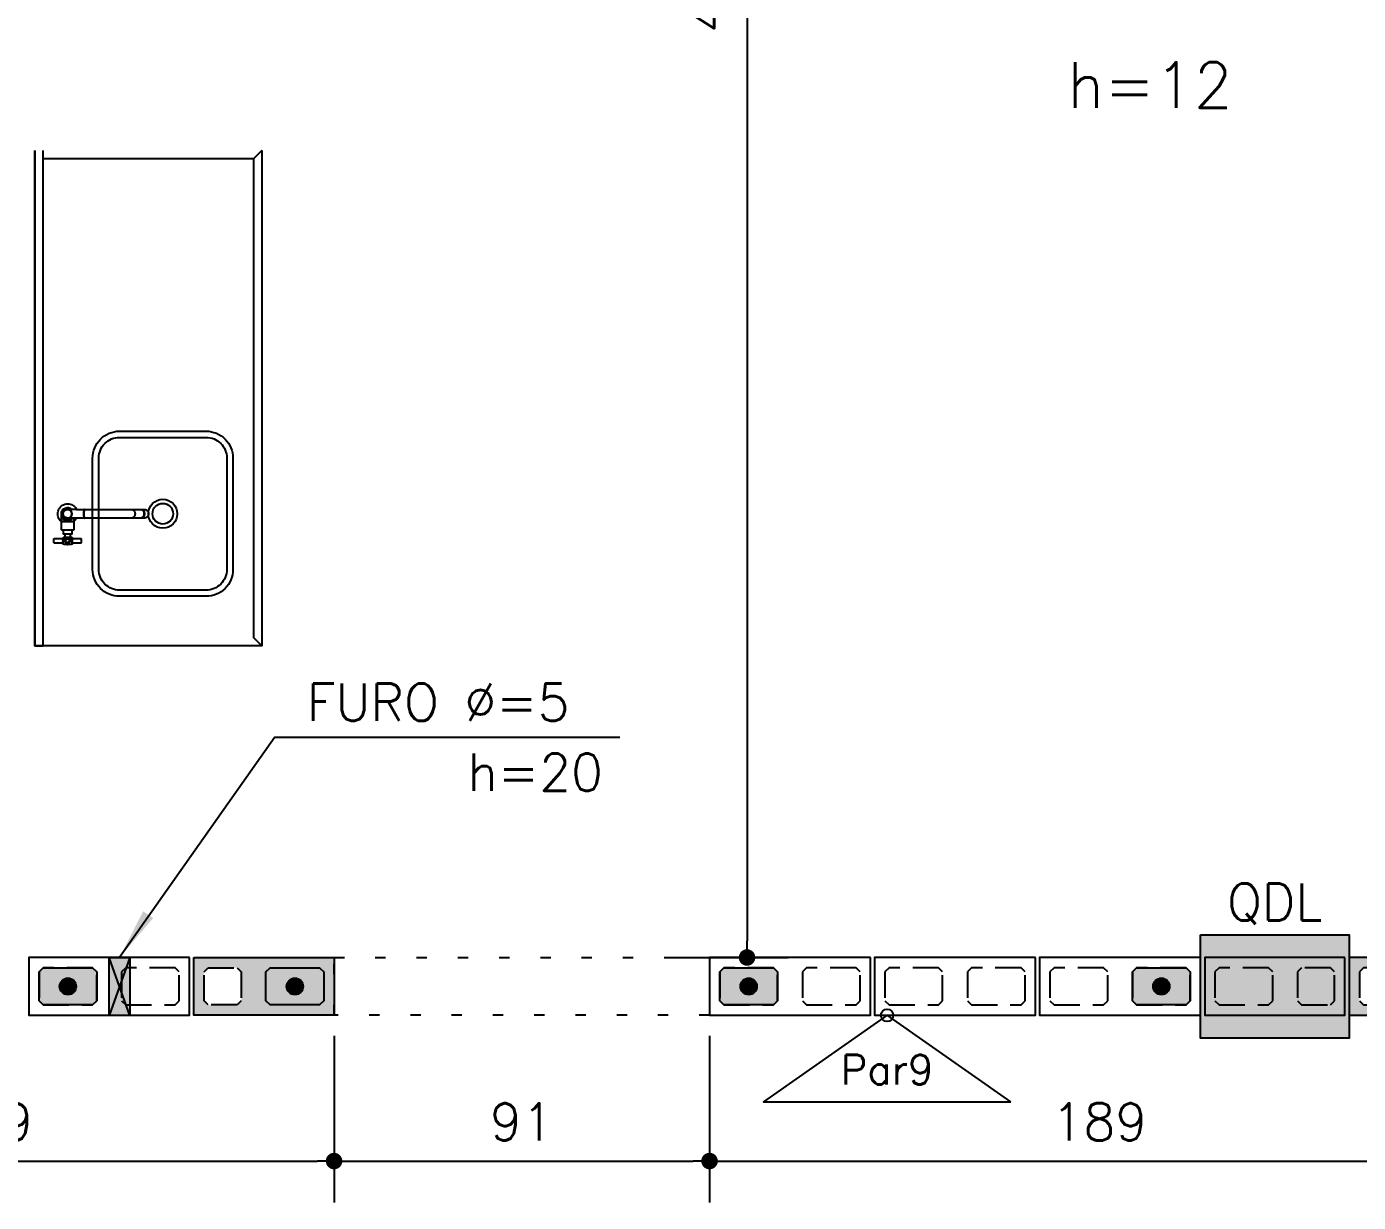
# Model space of a CAD drawing. Extents: x -14651 to 3487, y -4567 to -809.
# Drawn here: x 874 to 1196.8, y -1558.9 to -1274.1 of the extents above; entities that cross this region are included whole.
import ezdxf
from ezdxf.enums import TextEntityAlignment as Align

# ---------------------------------------------------------------- set-up
doc = ezdxf.new("R2010")
doc.units = 0
doc.header["$LTSCALE"] = 25
doc.linetypes.add('DASHED2', pattern=[0.375, 0.25, -0.125])
doc.linetypes.add('ESTILO_TQS_0002', pattern=[0.4, 0.1, -0.3])
for name, color, linetype in [('213', 252, 'Continuous'), ('241', 2, 'Continuous'), ('247', 50, 'Continuous'), ('248', 100, 'Continuous'), ('ABERTURAS', 53, 'Continuous'), ('ALVENARIA NÃO ESTRUTURAL', 242, 'Continuous'), ('Arranque', 14, 'Continuous'), ('COTA', 1, 'Continuous'), ('FERRO', 5, 'Continuous'), ('H2', 252, 'Continuous'), ('L-D', 2, 'Continuous'), ('Linha_fina', 1, 'Continuous'), ('Pena_2', 2, 'Continuous'), ('PORTA', 3, 'ESTILO_TQS_0002'), ('PROJ', 252, 'Continuous'), ('T1', 2, 'Continuous'), ('TJANELA', 2, 'Continuous'), ('VIGA', 3, 'Continuous')]:
    doc.layers.add(name, color=color, linetype=linetype)
doc.styles.add('COTA', font='romans.shx')
doc.styles.get("Standard").update_dxf_attribs({"font": 'romans.shx'})
doc.styles.add('Texto1', font='romans.shx', dxfattribs={"height": 9})
doc.dimstyles.new('forma', dxfattribs={"dimscale": 5, "dimtxt": 1.8, "dimasz": 0.8, "dimexe": 2, "dimexo": 1, "dimgap": 1, "dimtad": 1, "dimdec": 1, "dimzin": 9, "dimtxsty": 'COTA', "dimblk1": 'DOT', "dimblk2": 'DOT', "dimsah": 1, "dimcen": 0, "dimdle": 1, "dimclrd": 256, "dimclre": 256, "dimclrt": 2, "dimadec": 0, "dimazin": 0, "dimtfac": 1, "dimtdec": 0, "dimtmove": 0, "dimatfit": 3, "dimfxl": 1, "dimtolj": 1, "dimtzin": 0, "dimarcsym": 0})

# ---------------------------------------------------------------- blocks, each defined once
blk = doc.blocks.new('P3515')
at = {"layer": '248'}
h = blk.add_hatch(color=100, dxfattribs=at)
h.paths.add_polyline_path([(17, 7), (-17, 7), (-17, -7), (17, -7)])
h.paths.add_polyline_path([(-5.5, -3.5), (-6.5, -4.5), (-13.5, -4.5), (-14.5, -3.5), (-14.5, 3.5), (-13.5, 4.5), (-6.5, 4.5), (-5.5, 3.5)], flags=16)
h.paths.add_polyline_path([(0.5, 3.5), (1.5, 4.5), (13.5, 4.5), (14.5, 3.5), (14.5, -3.5), (13.5, -4.5), (1.5, -4.5), (0.5, -3.5)], flags=16)
blk.add_lwpolyline([(-17, -7), (17, -7), (17, 7), (-17, 7), (-17, -7)])
at = {"color": 1, "linetype": 'DASHED2'}
for points in [[(-14.5, -3.5), (-13.5, -4.5), (-6.5, -4.5), (-5.5, -3.5), (-5.5, 3.5), (-6.5, 4.5), (-13.5, 4.5), (-14.5, 3.5), (-14.5, -3.5)], [(0.5, -3.5), (1.5, -4.5), (13.5, -4.5), (14.5, -3.5), (14.5, 3.5), (13.5, 4.5), (1.5, 4.5), (0.5, 3.5), (0.5, -3.5)]]:
    blk.add_lwpolyline(points, dxfattribs=at)
blk = doc.blocks.new('P4015', base_point=(5842102.11612, -8124149.02973))
blk.add_lwpolyline([(5842082.61612, -8124156.02973), (5842121.61612, -8124156.02973), (5842121.61612, -8124142.02973), (5842082.61612, -8124142.02973), (5842082.61612, -8124156.02973)])
at = {"color": 1, "linetype": 'DASHED2'}
for points in [[(5842085.11612, -8124152.52973), (5842086.11612, -8124153.52973), (5842098.11612, -8124153.52973), (5842099.11612, -8124152.52973), (5842099.11612, -8124145.52973), (5842098.11612, -8124144.52973), (5842086.11612, -8124144.52973), (5842085.11612, -8124145.52973), (5842085.11612, -8124152.52973)], [(5842105.11612, -8124152.52973), (5842106.11612, -8124153.52973), (5842118.11612, -8124153.52973), (5842119.11612, -8124152.52973), (5842119.11612, -8124145.52973), (5842118.11612, -8124144.52973), (5842106.11612, -8124144.52973), (5842105.11612, -8124145.52973), (5842105.11612, -8124152.52973)]]:
    blk.add_lwpolyline(points, dxfattribs=at)
blk = doc.blocks.new('GR-1409')
at = {"layer": '213'}
h = blk.add_hatch(color=256, dxfattribs=at)
h.paths.add_polyline_path([(-6, 4.5), (-7, 3.5), (-7, -3.5), (-6, -4.5), (6, -4.5), (7, -3.5), (7, 3.5), (6, 4.5)])
h.paths.add_polyline_path([(-2, 0, 1), (2, 0, 1)], flags=16)
at = {"layer": 'Arranque'}
blk.add_hatch(color=256, dxfattribs=at).paths.add_polyline_path([(-2, 0, 1), (2, 0, 1)])
at = {"layer": '213'}
blk.add_lwpolyline([(-7, 3.5), (-6, 4.5), (6, 4.5), (7, 3.5), (7, -3.5), (6, -4.5), (-6, -4.5), (-7, -3.5), (-7, 3.5)], dxfattribs=at)
at = {"layer": 'FERRO', "linetype": 'Continuous'}
blk.add_circle((0, 0), 2, dxfattribs=at)
blk = doc.blocks.new('A$C3139355f')
at = {"layer": 'PROJ'}
for points in [[(1074.58, -501.77), (1074.58, -621.77), (1019.58, -621.77), (1019.58, -501.77)], [(1019.58, -501.77), (1019.58, -621.77), (1021.58, -621.77), (1021.58, -501.77)], [(1072.58, -503.77), (1021.58, -503.77), (1021.58, -501.77)], [(1074.58, -501.77), (1072.58, -503.77), (1072.58, -619.77), (1074.58, -621.77)], [(1029.67, -590.82), (1027.58, -590.82), (1027.5, -590.82), (1027.43, -590.82), (1027.37, -590.81), (1027.32, -590.8), (1027.3, -590.8), (1027.28, -590.79), (1027.26, -590.79), (1027.24, -590.79), (1027.23, -590.78), (1027.21, -590.78), (1027.2, -590.77), (1027.18, -590.77), (1027.16, -590.76), (1027.14, -590.76), (1027.12, -590.75), (1027.11, -590.74), (1027.09, -590.74), (1027.07, -590.73), (1027.04, -590.71), (1027.01, -590.7), (1026.98, -590.68), (1026.95, -590.66), (1026.91, -590.64), (1026.86, -590.6), (1026.81, -590.55), (1026.76, -590.5), (1026.71, -590.45), (1026.66, -590.39), (1026.62, -590.33), (1026.58, -590.26), (1026.55, -590.19), (1026.52, -590.12), (1026.5, -590.05), (1026.48, -589.98), (1026.47, -589.9), (1026.46, -589.82), (1026.46, -589.75), (1026.47, -589.67), (1026.48, -589.59), (1026.49, -589.52), (1026.51, -589.45), (1026.54, -589.37), (1026.57, -589.31), (1026.61, -589.24), (1026.65, -589.18), (1026.69, -589.12), (1026.74, -589.06), (1026.78, -589.02), (1026.82, -588.98), (1026.84, -588.97), (1026.86, -588.95), (1026.87, -588.94), (1026.89, -588.93), (1026.91, -588.92), (1026.93, -588.9), (1026.95, -588.89), (1026.98, -588.87), (1027, -588.86), (1027.03, -588.84), (1027.06, -588.83), (1027.1, -588.81), (1027.18, -588.78), (1027.27, -588.76), (1027.37, -588.74), (1027.47, -588.73), (1027.58, -588.72)], [(1029.67, -588.72), (1027.54, -588.72)], [(1045.49, -590.76), (1045.63, -590.68), (1045.76, -590.58), (1045.87, -590.45), (1045.97, -590.3), (1046.03, -590.13), (1046.07, -589.96), (1046.09, -589.77), (1046.07, -589.59), (1046.03, -589.41), (1045.97, -589.25), (1045.87, -589.1), (1045.76, -588.97), (1045.63, -588.86), (1045.49, -588.79), (1045.48, -588.79)], [(1028.92, -591.72), (1026.1, -591.72)], [(1028.61, -593.73), (1026.41, -593.73)], [(1028.12, -594.74), (1026.9, -594.74)], [(1026.9, -595.52), (1028.12, -595.52)], [(1026.66, -597.12), (1028.36, -597.12)]]:
    blk.add_lwpolyline(points, dxfattribs=at)
for points in [[(1061.08, -609.77), (1040.08, -609.77, -0.414214), (1033.58, -603.27), (1033.58, -576.27, -0.414214), (1040.08, -569.77), (1061.08, -569.77, -0.414214), (1067.58, -576.27), (1067.58, -603.27, -0.414214)], [(1061.08, -608.27), (1040.08, -608.27, -0.414214), (1035.08, -603.27), (1035.08, -576.27, -0.414214), (1040.08, -571.27), (1061.08, -571.27, -0.414214), (1066.08, -576.27), (1066.08, -603.27, -0.414214)], [(1026.3, -591.72), (1026.3, -591.62), (1026, -591.62), (1026, -589.8), (1026, -589.82), (1026.01, -589.82), (1026.01, -589.65), (1026.05, -589.41), (1026.13, -589.18), (1026.24, -588.96), (1026.39, -588.77), (1026.57, -588.6), (1026.72, -588.49), (1026.94, -588.38), (1027.17, -588.31), (1027.41, -588.27), (1027.51, -588.27), (1027.75, -588.29), (1027.99, -588.35), (1028.21, -588.45), (1028.3, -588.49), (1028.49, -588.64), (1028.58, -588.72), (1027.56, -588.72), (1027.55, -588.72, -0.956818), (1027.56, -590.82), (1027.57, -590.82, -0.005512), (1027.54, -590.82), (1027.58, -590.82), (1029.01, -590.82), (1029.01, -591.62), (1028.71, -591.62), (1028.71, -591.72)], [(1026.33, -595.68, 0.023181), (1026.35, -595.72), (1027.28, -595.72), (1027.33, -595.7), (1027.4, -595.69), (1027.49, -595.68), (1027.59, -595.68), (1027.67, -595.7), (1027.74, -595.72), (1028.66, -595.72, 0.022959), (1028.68, -595.68, 0.366689), (1028.49, -595.52), (1028.12, -595.52), (1026.9, -595.52), (1026.53, -595.52, 0.366483)], [(1026.91, -596.39), (1026.91, -596.3), (1026.91, -596.22), (1026.93, -596.15), (1026.94, -596.1), (1026.96, -596.04), (1026.99, -595.99), (1027.01, -595.95), (1027.05, -595.9), (1027.08, -595.86), (1027.13, -595.81), (1027.2, -595.76), (1027.24, -595.73), (1027.28, -595.72), (1027.29, -595.76), (1027.3, -595.8, -0.192103), (1027.71, -595.81), (1027.72, -595.76), (1027.74, -595.71), (1027.79, -595.74), (1027.83, -595.77), (1027.87, -595.8), (1027.91, -595.84), (1027.95, -595.87), (1027.99, -595.93), (1028.04, -596.01), (1028.08, -596.1), (1028.09, -596.17), (1028.1, -596.22), (1028.11, -596.27), (1028.11, -596.32), (1028.1, -596.39), (1028.09, -596.47), (1028.07, -596.54), (1028.05, -596.59), (1028.03, -596.64), (1028, -596.69), (1027.97, -596.73), (1027.92, -596.79), (1027.85, -596.85), (1027.77, -596.91), (1027.68, -596.94), (1027.6, -596.96), (1027.54, -596.97), (1027.48, -596.97), (1027.42, -596.96), (1027.37, -596.95), (1027.31, -596.93), (1027.25, -596.9), (1027.18, -596.87), (1027.14, -596.83), (1027.1, -596.8), (1027.07, -596.76), (1027.04, -596.72), (1027, -596.66), (1026.96, -596.58), (1026.93, -596.49)], [(1027.73, -595.81), (1027.73, -595.81, -0.017847), (1027.76, -595.83), (1027.75, -595.82, -0.017789), (1027.79, -595.84), (1027.78, -595.84, -0.021587), (1027.82, -595.86), (1027.81, -595.86, -0.027178), (1027.86, -595.89), (1027.85, -595.89, -0.016694), (1027.88, -595.91), (1027.88, -595.91, -0.029524), (1027.92, -595.96), (1027.92, -595.95, -0.024437), (1027.95, -595.99), (1027.94, -595.98, -0.02481), (1027.98, -596.03), (1027.97, -596.02, -0.023752), (1028, -596.06), (1027.99, -596.05, -0.022023), (1028.01, -596.1), (1028.01, -596.09, -0.022441), (1028.03, -596.13), (1028.02, -596.12, -0.022868), (1028.04, -596.17), (1028.04, -596.16, -0.020181), (1028.05, -596.21), (1028.05, -596.2, -0.015814), (1028.05, -596.23), (1028.05, -596.23, -0.015915), (1028.06, -596.26), (1028.05, -596.25, -0.025741), (1028.06, -596.31), (1028.06, -596.31, -0.018498), (1028.06, -596.35), (1028.06, -596.34, -0.017313), (1028.06, -596.38), (1028.06, -596.37, -0.018157), (1028.05, -596.41), (1028.05, -596.4, -0.018149), (1028.04, -596.44), (1028.05, -596.43, -0.018439), (1028.04, -596.47), (1028.04, -596.46, -0.018647), (1028.03, -596.5), (1028.03, -596.5, -0.018581), (1028.01, -596.53), (1028.02, -596.53, -0.021766), (1028, -596.57), (1028, -596.56, -0.026407), (1027.97, -596.61), (1027.98, -596.6, -0.026609), (1027.95, -596.65), (1027.95, -596.64, -0.026914), (1027.92, -596.69), (1027.93, -596.68, -0.025672), (1027.89, -596.72), (1027.89, -596.71, -0.023779), (1027.85, -596.75), (1027.86, -596.74, -0.024124), (1027.82, -596.77), (1027.83, -596.76, -0.024539), (1027.78, -596.79), (1027.79, -596.79, -0.024082), (1027.75, -596.81), (1027.76, -596.81, -0.023177), (1027.71, -596.83), (1027.72, -596.83, -0.023669), (1027.67, -596.84), (1027.68, -596.84, -0.024126), (1027.63, -596.85), (1027.64, -596.85, -0.020906), (1027.59, -596.86), (1027.6, -596.86, -0.015716), (1027.57, -596.86), (1027.57, -596.86, -0.01579), (1027.54, -596.87), (1027.55, -596.87, -0.016075), (1027.51, -596.87), (1027.52, -596.87, -0.016281), (1027.48, -596.87), (1027.49, -596.87, -0.016316), (1027.45, -596.87), (1027.46, -596.87, -0.01533), (1027.43, -596.86), (1027.43, -596.86, -0.013711), (1027.4, -596.86), (1027.41, -596.86, -0.013749), (1027.38, -596.85), (1027.39, -596.85, -0.013768), (1027.36, -596.85), (1027.36, -596.85, -0.015624), (1027.33, -596.84), (1027.34, -596.84, -0.018303), (1027.3, -596.83), (1027.31, -596.83, -0.018249), (1027.27, -596.81), (1027.28, -596.82, -0.018455), (1027.24, -596.8), (1027.25, -596.8, -0.018647), (1027.21, -596.78), (1027.22, -596.79, -0.018591), (1027.19, -596.76), (1027.19, -596.77, -0.021186), (1027.15, -596.74), (1027.16, -596.75, -0.025016), (1027.12, -596.71), (1027.13, -596.72, -0.025258), (1027.09, -596.68), (1027.1, -596.69, -0.025603), (1027.06, -596.64), (1027.07, -596.65, -0.024312), (1027.04, -596.61), (1027.04, -596.62, -0.022281), (1027.02, -596.57), (1027.02, -596.58, -0.022662), (1027, -596.54), (1027.01, -596.55, -0.023081), (1026.99, -596.5), (1026.99, -596.51, -0.023127), (1026.98, -596.46), (1026.98, -596.47, -0.022918), (1026.97, -596.42), (1026.97, -596.43, -0.020264), (1026.96, -596.39), (1026.96, -596.4, -0.015918), (1026.96, -596.36), (1026.96, -596.37, -0.015999), (1026.96, -596.33), (1026.96, -596.34, -0.556946)], [(1027.06, -596.32, -1), (1027.96, -596.32, -1)]]:
    blk.add_lwpolyline(points, format="xyb", close=True, dxfattribs=at)
for points in [[(1031.58, -590.73), (1031.55, -590.67), (1031.52, -590.59), (1031.5, -590.52), (1031.49, -590.46), (1031.48, -590.4), (1031.47, -590.34), (1031.46, -590.27), (1031.45, -590.19), (1031.44, -590.11), (1031.44, -590.03), (1031.43, -589.95), (1031.43, -589.86), (1031.43, -589.77), (1031.43, -589.69), (1031.43, -589.6), (1031.44, -589.52), (1031.44, -589.43), (1031.45, -589.35), (1031.46, -589.28), (1031.47, -589.21), (1031.48, -589.14), (1031.49, -589.08), (1031.5, -589.03), (1031.52, -588.95), (1031.55, -588.88), (1031.58, -588.82), (1031.61, -588.77), (1031.64, -588.73), (1031.66, -588.73), (1031.64, -588.74), (1031.63, -588.75), (1031.61, -588.77), (1031.6, -588.78), (1031.59, -588.8), (1031.57, -588.83), (1031.56, -588.86), (1031.55, -588.89), (1031.53, -588.93), (1031.52, -588.98), (1031.5, -589.03), (1031.49, -589.08), (1031.48, -589.14), (1031.47, -589.21), (1031.46, -589.28), (1031.45, -589.35), (1031.44, -589.43), (1031.44, -589.52), (1031.43, -589.6), (1031.43, -589.69), (1031.43, -589.77), (1031.43, -589.86), (1031.43, -589.95), (1031.44, -590.03), (1031.44, -590.11), (1031.45, -590.19), (1031.46, -590.27), (1031.47, -590.34), (1031.48, -590.4), (1031.49, -590.46), (1031.5, -590.52), (1031.52, -590.57), (1031.53, -590.61), (1031.55, -590.65), (1031.56, -590.69), (1031.57, -590.72), (1031.59, -590.74), (1031.6, -590.76), (1031.61, -590.78), (1031.63, -590.8), (1031.66, -590.82), (1031.67, -590.82), (1031.64, -590.81), (1031.61, -590.77)], [(1026.26, -596.82), (1026.27, -596.8), (1026.28, -596.78), (1026.29, -596.76), (1026.3, -596.73), (1026.32, -596.7), (1026.33, -596.67), (1026.35, -596.63), (1026.36, -596.59), (1026.37, -596.56), (1026.38, -596.53), (1026.39, -596.5), (1026.39, -596.48), (1026.4, -596.45), (1026.4, -596.43), (1026.4, -596.4), (1026.41, -596.37), (1026.41, -596.34), (1026.41, -596.32), (1026.41, -596.29), (1026.41, -596.26), (1026.4, -596.23), (1026.4, -596.19), (1026.39, -596.15), (1026.38, -596.11), (1026.37, -596.08), (1026.36, -596.04), (1026.35, -596.01), (1026.34, -595.97), (1026.32, -595.94), (1026.31, -595.91), (1026.29, -595.88), (1026.28, -595.86), (1026.27, -595.84), (1026.26, -595.82), (1026.25, -595.81), (1026.26, -595.81), (1026.28, -595.8), (1026.3, -595.8), (1026.31, -595.79), (1026.32, -595.77), (1026.34, -595.76), (1026.34, -595.75), (1026.35, -595.73), (1026.35, -595.71), (1026.37, -595.77), (1026.4, -595.82), (1026.42, -595.89), (1026.45, -595.97), (1026.47, -596.06), (1026.48, -596.15), (1026.49, -596.24), (1026.49, -596.33), (1026.49, -596.41), (1026.48, -596.48), (1026.47, -596.54), (1026.46, -596.59), (1026.45, -596.64), (1026.44, -596.69), (1026.42, -596.75), (1026.39, -596.82), (1026.37, -596.88), (1026.35, -596.93), (1026.34, -596.95), (1026.35, -596.93), (1026.35, -596.91), (1026.36, -596.89), (1026.37, -596.87), (1026.39, -596.84), (1026.4, -596.81), (1026.41, -596.77), (1026.42, -596.73), (1026.44, -596.69), (1026.45, -596.64), (1026.46, -596.59), (1026.47, -596.54), (1026.48, -596.5), (1026.49, -596.47), (1026.49, -596.43), (1026.49, -596.39), (1026.49, -596.35), (1026.49, -596.32), (1026.49, -596.27), (1026.49, -596.22), (1026.49, -596.17), (1026.48, -596.12), (1026.47, -596.08), (1026.46, -596.04), (1026.45, -595.99), (1026.44, -595.95), (1026.43, -595.91), (1026.41, -595.87), (1026.4, -595.83), (1026.39, -595.8), (1026.38, -595.78), (1026.37, -595.75), (1026.36, -595.73), (1026.35, -595.72), (1026.34, -595.76), (1026.3, -595.8), (1026.26, -595.81), (1026.28, -595.85), (1026.3, -595.9), (1026.33, -595.96), (1026.36, -596.03), (1026.38, -596.1), (1026.4, -596.17), (1026.41, -596.24), (1026.41, -596.3), (1026.41, -596.36), (1026.4, -596.41), (1026.39, -596.48), (1026.38, -596.55), (1026.36, -596.61), (1026.33, -596.68), (1026.3, -596.74), (1026.27, -596.8)], [(1028.53, -596.49), (1028.52, -596.41), (1028.52, -596.36), (1028.52, -596.31), (1028.52, -596.25), (1028.53, -596.17), (1028.54, -596.09), (1028.55, -596.04), (1028.56, -595.99), (1028.58, -595.93), (1028.61, -595.85), (1028.63, -595.78), (1028.66, -595.72), (1028.67, -595.74), (1028.66, -595.72), (1028.66, -595.73), (1028.65, -595.74), (1028.64, -595.77), (1028.63, -595.79), (1028.62, -595.83), (1028.6, -595.86), (1028.59, -595.9), (1028.58, -595.95), (1028.56, -595.99), (1028.55, -596.04), (1028.54, -596.09), (1028.53, -596.15), (1028.53, -596.19), (1028.52, -596.23), (1028.52, -596.26), (1028.52, -596.31), (1028.52, -596.36), (1028.52, -596.41), (1028.53, -596.46), (1028.54, -596.51), (1028.54, -596.55), (1028.55, -596.6), (1028.56, -596.64), (1028.57, -596.68), (1028.59, -596.72), (1028.6, -596.76), (1028.61, -596.8), (1028.63, -596.83), (1028.64, -596.87), (1028.65, -596.88), (1028.66, -596.9), (1028.67, -596.93), (1028.68, -596.95), (1028.66, -596.92), (1028.64, -596.87), (1028.62, -596.81), (1028.59, -596.74), (1028.57, -596.66), (1028.55, -596.57)], [(1028.74, -595.85), (1028.72, -595.88), (1028.71, -595.9), (1028.7, -595.93), (1028.68, -595.97), (1028.67, -596), (1028.65, -596.04), (1028.64, -596.09), (1028.63, -596.11), (1028.62, -596.15), (1028.62, -596.18), (1028.61, -596.21), (1028.61, -596.24), (1028.61, -596.27), (1028.61, -596.3), (1028.61, -596.33), (1028.61, -596.36), (1028.61, -596.39), (1028.61, -596.41), (1028.62, -596.44), (1028.62, -596.48), (1028.63, -596.52), (1028.64, -596.55), (1028.65, -596.59), (1028.67, -596.63), (1028.68, -596.66), (1028.69, -596.69), (1028.71, -596.72), (1028.71, -596.72), (1028.72, -596.76), (1028.74, -596.78), (1028.75, -596.8), (1028.75, -596.81), (1028.77, -596.84), (1028.78, -596.86), (1028.76, -596.83), (1028.74, -596.79), (1028.71, -596.74), (1028.69, -596.68), (1028.66, -596.61), (1028.64, -596.54), (1028.62, -596.46), (1028.61, -596.4), (1028.61, -596.34), (1028.61, -596.29), (1028.61, -596.22), (1028.62, -596.16), (1028.64, -596.1), (1028.66, -596.02), (1028.69, -595.95), (1028.72, -595.89), (1028.74, -595.84), (1028.75, -595.82), (1028.75, -595.83)]]:
    blk.add_lwpolyline(points, close=True, dxfattribs=at)
blk.add_polyline3d([(1046.2, -590.81, 0), (1045.33, -590.81, 0), (1045.18, -590.82, 0), (1042.92, -590.82, 0), (1029.67, -590.82, 0), (1029.52, -591.09, 0), (1029.33, -591.34, 0), (1029.11, -591.56, 0), (1028.92, -591.72, 0), (1028.99, -591.72, 0), (1028.99, -593.63, 0), (1028.89, -593.73, 0), (1028.61, -593.73, 0), (1028.51, -593.83, 0), (1028.51, -594.74, 0), (1028.12, -594.74, 0), (1028.12, -595.52, 0), (1028.48, -595.52, 0), (1028.68, -595.68, 0), (1028.78, -595.77, 0), (1030.71, -595.77, 0), (1030.81, -595.87, 0), (1030.81, -596.77, 0), (1030.71, -596.87, 0), (1028.78, -596.87, 0), (1028.68, -596.97, 0), (1028.68, -597.02, 0), (1028.58, -597.12, 0), (1028.36, -597.12, 0), (1028.36, -597.22, 0), (1027.6, -597.3, 0), (1027.42, -597.3, 0), (1026.66, -597.22, 0), (1026.66, -597.12, 0), (1026.43, -597.12, 0), (1026.33, -597.02, 0), (1026.33, -596.97, 0), (1026.23, -596.87, 0), (1024.3, -596.87, 0), (1024.2, -596.77, 0), (1024.2, -595.87, 0), (1024.3, -595.77, 0), (1026.23, -595.77, 0), (1026.33, -595.68, 0), (1026.53, -595.52, 0), (1026.9, -595.52, 0), (1026.9, -594.74, 0), (1026.51, -594.74, 0), (1026.51, -593.83, 0), (1026.41, -593.73, 0), (1026.13, -593.73, 0), (1026.03, -593.63, 0), (1026.03, -591.72, 0), (1026.1, -591.72, 0), (1025.86, -591.52, 0), (1025.65, -591.3, 0), (1025.47, -591.05, 0), (1025.32, -590.77, 0), (1025.21, -590.48, 0), (1025.14, -590.18, 0), (1025.1, -589.87, 0), (1025.1, -589.77, 0), (1025.12, -589.46, 0), (1025.18, -589.16, 0), (1025.28, -588.87, 0), (1025.42, -588.59, 0), (1025.59, -588.33, 0), (1025.79, -588.09, 0), (1026.02, -587.89, 0), (1026.27, -587.71, 0), (1026.55, -587.57, 0), (1026.84, -587.46, 0), (1027.14, -587.4, 0), (1027.45, -587.37, 0), (1027.51, -587.37, 0), (1027.82, -587.39, 0), (1028.12, -587.45, 0), (1028.42, -587.55, 0), (1028.69, -587.68, 0), (1028.95, -587.85, 0), (1029.19, -588.05, 0), (1029.4, -588.28, 0), (1029.57, -588.54, 0), (1029.67, -588.72, 0), (1042.92, -588.72, 0), (1045.18, -588.72, 0), (1045.33, -588.74, 0), (1046.2, -588.74, 0), (1046.36, -588.75, 0), (1046.51, -588.8, 0), (1046.65, -588.88, 0), (1046.78, -588.98, 0), (1046.89, -589.11, 0), (1046.98, -589.26, 0), (1047.05, -589.42, 0), (1047.09, -589.59, 0), (1047.1, -589.77, 0), (1047.09, -589.95, 0), (1047.05, -590.13, 0), (1046.98, -590.29, 0), (1046.89, -590.44, 0), (1046.78, -590.57, 0), (1046.65, -590.67, 0), (1046.51, -590.75, 0), (1046.36, -590.79, 0), (1046.2, -590.81, 0)], close=True, dxfattribs=at)
for points in [[(1026, -589.82, 0), (1026.01, -589.84, 0), (1026.01, -589.88, 0), (1026.01, -589.96, 0), (1026.02, -590.07, 0), (1026.05, -590.22, 0), (1026.09, -590.37, 0), (1026.14, -590.52, 0), (1026.21, -590.68, 0), (1026.29, -590.83, 0), (1026.39, -590.98, 0), (1026.47, -591.08, 0), (1026.56, -591.17, 0), (1026.62, -591.23, 0), (1026.69, -591.29, 0), (1026.76, -591.34, 0), (1026.84, -591.39, 0), (1026.91, -591.43, 0), (1027, -591.47, 0), (1027.08, -591.5, 0), (1027.17, -591.53, 0), (1027.26, -591.55, 0), (1027.32, -591.56, 0), (1027.38, -591.57, 0), (1027.44, -591.58, 0), (1027.5, -591.58, 0), (1027.57, -591.58, 0), (1027.63, -591.57, 0), (1027.69, -591.56, 0), (1027.75, -591.55, 0), (1027.81, -591.54, 0), (1027.88, -591.52, 0), (1027.95, -591.5, 0), (1028.01, -591.47, 0), (1028.11, -591.43, 0), (1028.2, -591.38, 0), (1028.29, -591.31, 0), (1028.39, -591.24, 0), (1028.47, -591.16, 0), (1028.55, -591.07, 0), (1028.63, -590.98, 0), (1028.7, -590.88, 0), (1028.73, -590.82, 0)], [(1028.58, -590.82, 0), (1028.4, -590.98, 0), (1028.19, -591.11, 0), (1027.96, -591.21, 0), (1027.72, -591.26, 0), (1027.48, -591.28, 0), (1027.24, -591.25, 0), (1027, -591.19, 0), (1026.78, -591.09, 0), (1026.57, -590.95, 0), (1026.39, -590.78, 0), (1026.24, -590.59, 0), (1026.13, -590.37, 0), (1026.05, -590.14, 0), (1026.01, -589.9, 0), (1026.01, -589.65, 0), (1026.05, -589.41, 0), (1026.13, -589.18, 0), (1026.24, -588.96, 0), (1026.39, -588.77, 0), (1026.57, -588.6, 0), (1026.72, -588.49, 0)], [(1026.72, -588.49, 0), (1026.94, -588.38, 0), (1027.17, -588.31, 0), (1027.41, -588.27, 0), (1027.51, -588.27, 0)], [(1027.51, -588.27, 0), (1027.75, -588.29, 0), (1027.99, -588.35, 0), (1028.21, -588.45, 0), (1028.3, -588.49, 0)], [(1028.3, -588.49, 0), (1028.49, -588.64, 0), (1028.58, -588.72, 0)], [(1031.69, -588.72, 0), (1031.67, -588.73, 0), (1031.66, -588.73, 0), (1031.64, -588.74, 0), (1031.63, -588.75, 0), (1031.61, -588.77, 0), (1031.6, -588.78, 0), (1031.59, -588.8, 0), (1031.57, -588.83, 0), (1031.56, -588.86, 0), (1031.55, -588.89, 0), (1031.53, -588.93, 0), (1031.52, -588.98, 0), (1031.5, -589.03, 0), (1031.49, -589.08, 0), (1031.48, -589.14, 0), (1031.47, -589.21, 0), (1031.46, -589.28, 0), (1031.45, -589.35, 0), (1031.44, -589.43, 0), (1031.44, -589.52, 0), (1031.43, -589.6, 0), (1031.43, -589.69, 0), (1031.43, -589.77, 0), (1031.43, -589.86, 0), (1031.43, -589.95, 0), (1031.44, -590.03, 0), (1031.44, -590.11, 0), (1031.45, -590.19, 0), (1031.46, -590.27, 0), (1031.47, -590.34, 0), (1031.48, -590.4, 0), (1031.49, -590.46, 0), (1031.5, -590.52, 0), (1031.52, -590.57, 0), (1031.53, -590.61, 0), (1031.55, -590.65, 0), (1031.56, -590.69, 0), (1031.57, -590.72, 0), (1031.59, -590.74, 0), (1031.6, -590.76, 0), (1031.61, -590.78, 0), (1031.63, -590.8, 0), (1031.64, -590.81, 0), (1031.66, -590.82, 0), (1031.67, -590.82, 0), (1031.69, -590.82, 0)], [(1042.92, -588.72, 0), (1042.93, -588.72, 0), (1043.01, -588.73, 0), (1043.09, -588.74, 0), (1043.16, -588.76, 0), (1043.24, -588.79, 0), (1043.31, -588.82, 0), (1043.37, -588.86, 0), (1043.44, -588.91, 0), (1043.5, -588.96, 0), (1043.56, -589.02, 0), (1043.61, -589.08, 0), (1043.66, -589.15, 0), (1043.71, -589.23, 0), (1043.74, -589.3, 0), (1043.77, -589.38, 0), (1043.8, -589.47, 0), (1043.82, -589.56, 0), (1043.83, -589.64, 0), (1043.84, -589.73, 0), (1043.84, -589.82, 0), (1043.83, -589.91, 0), (1043.82, -589.99, 0), (1043.8, -590.08, 0), (1043.77, -590.16, 0), (1043.74, -590.25, 0), (1043.7, -590.32, 0), (1043.66, -590.39, 0), (1043.61, -590.46, 0), (1043.56, -590.53, 0), (1043.5, -590.59, 0), (1043.44, -590.64, 0), (1043.38, -590.69, 0), (1043.31, -590.73, 0), (1043.23, -590.76, 0), (1043.16, -590.79, 0), (1043.09, -590.81, 0), (1043.01, -590.82, 0), (1042.93, -590.82, 0), (1042.92, -590.82, 0)], [(1045.45, -588.77, 0), (1045.59, -588.83, 0), (1045.73, -588.92, 0), (1045.85, -589.03, 0), (1045.95, -589.17, 0), (1046.03, -589.32, 0), (1046.09, -589.49, 0), (1046.12, -589.67, 0), (1046.12, -589.85, 0), (1046.1, -590.03, 0), (1046.04, -590.2, 0), (1045.97, -590.36, 0), (1045.87, -590.49, 0), (1045.75, -590.61, 0), (1045.62, -590.71, 0), (1045.47, -590.77, 0), (1045.45, -590.78, 0)], [(1026.25, -595.81, 0), (1026.26, -595.82, 0), (1026.27, -595.84, 0), (1026.28, -595.86, 0), (1026.29, -595.88, 0), (1026.31, -595.91, 0), (1026.32, -595.94, 0), (1026.34, -595.97, 0), (1026.35, -596.01, 0), (1026.36, -596.04, 0), (1026.37, -596.08, 0), (1026.38, -596.11, 0), (1026.39, -596.15, 0), (1026.4, -596.19, 0), (1026.4, -596.23, 0), (1026.41, -596.26, 0), (1026.41, -596.29, 0), (1026.41, -596.32, 0), (1026.41, -596.34, 0), (1026.41, -596.37, 0), (1026.4, -596.4, 0), (1026.4, -596.43, 0), (1026.4, -596.45, 0), (1026.39, -596.48, 0), (1026.39, -596.5, 0), (1026.38, -596.53, 0), (1026.37, -596.56, 0), (1026.36, -596.59, 0), (1026.35, -596.63, 0), (1026.33, -596.67, 0), (1026.32, -596.7, 0), (1026.3, -596.73, 0), (1026.29, -596.76, 0), (1026.28, -596.78, 0), (1026.27, -596.8, 0), (1026.26, -596.82, 0), (1026.25, -596.84, 0), (1026.24, -596.85, 0), (1026.24, -596.86, 0), (1026.23, -596.86, 0), (1026.23, -596.87, 0), (1026.23, -596.87, 0)], [(1026.35, -595.72, 0), (1026.35, -595.73, 0), (1026.34, -595.75, 0), (1026.34, -595.76, 0), (1026.32, -595.77, 0), (1026.31, -595.79, 0), (1026.3, -595.8, 0), (1026.28, -595.8, 0), (1026.26, -595.81, 0), (1026.25, -595.81, 0)], [(1026.33, -596.97, 0), (1026.33, -596.97, 0), (1026.33, -596.96, 0), (1026.34, -596.96, 0), (1026.34, -596.95, 0), (1026.35, -596.93, 0), (1026.35, -596.91, 0), (1026.36, -596.89, 0), (1026.37, -596.87, 0), (1026.39, -596.84, 0), (1026.4, -596.81, 0), (1026.41, -596.77, 0), (1026.42, -596.73, 0), (1026.44, -596.69, 0), (1026.45, -596.64, 0), (1026.46, -596.59, 0), (1026.47, -596.54, 0), (1026.48, -596.5, 0), (1026.49, -596.47, 0), (1026.49, -596.43, 0), (1026.49, -596.39, 0), (1026.49, -596.35, 0), (1026.49, -596.32, 0), (1026.49, -596.27, 0), (1026.49, -596.22, 0), (1026.49, -596.17, 0), (1026.48, -596.12, 0), (1026.47, -596.08, 0), (1026.46, -596.04, 0), (1026.45, -595.99, 0), (1026.44, -595.95, 0), (1026.43, -595.91, 0), (1026.41, -595.87, 0), (1026.4, -595.83, 0), (1026.39, -595.8, 0), (1026.38, -595.78, 0), (1026.37, -595.75, 0), (1026.36, -595.73, 0), (1026.35, -595.72, 0)], [(1027.28, -595.72, 0), (1027.25, -595.73, 0), (1027.23, -595.74, 0), (1027.21, -595.75, 0), (1027.19, -595.77, 0), (1027.15, -595.8, 0), (1027.11, -595.83, 0), (1027.08, -595.86, 0), (1027.05, -595.9, 0), (1027.01, -595.95, 0), (1026.99, -595.99, 0), (1026.96, -596.04, 0), (1026.94, -596.1, 0), (1026.93, -596.13, 0), (1026.92, -596.17, 0), (1026.92, -596.2, 0), (1026.91, -596.24, 0), (1026.91, -596.28, 0), (1026.91, -596.32, 0), (1026.91, -596.37, 0), (1026.91, -596.41, 0), (1026.92, -596.46, 0), (1026.93, -596.51, 0), (1026.95, -596.55, 0), (1026.97, -596.6, 0), (1026.99, -596.64, 0), (1027.01, -596.68, 0), (1027.04, -596.72, 0), (1027.07, -596.76, 0), (1027.1, -596.8, 0), (1027.14, -596.83, 0), (1027.17, -596.86, 0), (1027.2, -596.88, 0), (1027.23, -596.89, 0), (1027.26, -596.91, 0), (1027.3, -596.93, 0), (1027.33, -596.94, 0), (1027.36, -596.95, 0), (1027.38, -596.95, 0), (1027.41, -596.96, 0), (1027.43, -596.96, 0), (1027.46, -596.97, 0), (1027.49, -596.97, 0), (1027.52, -596.97, 0), (1027.55, -596.97, 0), (1027.59, -596.96, 0), (1027.62, -596.96, 0), (1027.66, -596.95, 0), (1027.7, -596.93, 0), (1027.75, -596.91, 0), (1027.79, -596.89, 0), (1027.83, -596.87, 0), (1027.87, -596.84, 0), (1027.9, -596.81, 0), (1027.94, -596.77, 0), (1027.97, -596.73, 0), (1028, -596.69, 0), (1028.03, -596.64, 0), (1028.05, -596.59, 0), (1028.07, -596.54, 0), (1028.09, -596.49, 0), (1028.1, -596.45, 0), (1028.1, -596.41, 0), (1028.11, -596.37, 0), (1028.11, -596.32, 0), (1028.11, -596.27, 0), (1028.1, -596.22, 0), (1028.09, -596.17, 0), (1028.08, -596.12, 0), (1028.07, -596.08, 0), (1028.05, -596.04, 0), (1028.03, -596, 0), (1028, -595.95, 0), (1027.98, -595.91, 0), (1027.95, -595.87, 0), (1027.91, -595.84, 0), (1027.87, -595.8, 0), (1027.83, -595.77, 0), (1027.8, -595.75, 0), (1027.77, -595.73, 0), (1027.74, -595.72, 0)], [(1028.06, -596.32, 0), (1028.06, -596.33, 0), (1028.06, -596.36, 0), (1028.05, -596.39, 0), (1028.05, -596.43, 0), (1028.04, -596.46, 0), (1028.03, -596.49, 0), (1028.02, -596.52, 0), (1028.01, -596.55, 0), (1027.99, -596.59, 0), (1027.96, -596.63, 0), (1027.93, -596.67, 0), (1027.9, -596.7, 0), (1027.87, -596.73, 0), (1027.84, -596.76, 0), (1027.8, -596.78, 0), (1027.76, -596.8, 0), (1027.73, -596.82, 0), (1027.69, -596.84, 0), (1027.65, -596.85, 0), (1027.61, -596.86, 0), (1027.58, -596.86, 0), (1027.55, -596.87, 0), (1027.52, -596.87, 0), (1027.5, -596.87, 0), (1027.47, -596.87, 0), (1027.44, -596.86, 0), (1027.42, -596.86, 0), (1027.39, -596.86, 0), (1027.37, -596.85, 0), (1027.34, -596.84, 0), (1027.31, -596.83, 0), (1027.28, -596.82, 0), (1027.26, -596.81, 0), (1027.23, -596.79, 0), (1027.2, -596.77, 0), (1027.17, -596.75, 0), (1027.14, -596.73, 0), (1027.11, -596.7, 0), (1027.08, -596.66, 0), (1027.05, -596.62, 0), (1027.03, -596.59, 0), (1027.01, -596.56, 0), (1026.99, -596.52, 0), (1026.98, -596.48, 0), (1026.97, -596.44, 0), (1026.96, -596.4, 0), (1026.96, -596.37, 0), (1026.96, -596.35, 0), (1026.96, -596.32, 0), (1026.96, -596.32, 0)], [(1027.74, -595.72, 0), (1027.69, -595.7, 0), (1027.65, -595.7, 0), (1027.61, -595.69, 0), (1027.56, -595.68, 0), (1027.52, -595.68, 0), (1027.47, -595.68, 0), (1027.43, -595.69, 0), (1027.38, -595.69, 0), (1027.33, -595.7, 0), (1027.28, -595.72, 0)], [(1027.3, -595.81, 0), (1027.3, -595.81, 0), (1027.3, -595.8, 0), (1027.3, -595.79, 0), (1027.3, -595.78, 0), (1027.3, -595.77, 0), (1027.29, -595.76, 0), (1027.29, -595.74, 0), (1027.28, -595.72, 0), (1027.28, -595.72, 0)], [(1027.74, -595.72, 0), (1027.73, -595.73, 0), (1027.73, -595.75, 0), (1027.72, -595.76, 0), (1027.72, -595.77, 0), (1027.72, -595.79, 0), (1027.71, -595.8, 0), (1027.72, -595.8, 0), (1027.72, -595.81, 0), (1027.72, -595.81, 0)], [(1027.72, -595.81, 0), (1027.75, -595.82, 0), (1027.77, -595.83, 0), (1027.8, -595.85, 0), (1027.84, -595.88, 0), (1027.88, -595.91, 0), (1027.88, -595.91, 0), (1027.91, -595.94, 0), (1027.94, -595.97, 0), (1027.96, -596.01, 0), (1027.99, -596.04, 0), (1028, -596.08, 0), (1028.02, -596.11, 0), (1028.03, -596.15, 0), (1028.04, -596.19, 0), (1028.05, -596.22, 0), (1028.05, -596.25, 0), (1028.06, -596.27, 0), (1028.06, -596.3, 0), (1028.06, -596.32, 0)], [(1028.66, -595.72, 0), (1028.66, -595.73, 0), (1028.65, -595.74, 0), (1028.64, -595.77, 0), (1028.63, -595.79, 0), (1028.62, -595.83, 0), (1028.6, -595.86, 0), (1028.59, -595.9, 0), (1028.58, -595.95, 0), (1028.56, -595.99, 0), (1028.55, -596.04, 0), (1028.54, -596.09, 0), (1028.53, -596.15, 0), (1028.53, -596.19, 0), (1028.52, -596.23, 0), (1028.52, -596.26, 0), (1028.52, -596.31, 0), (1028.52, -596.36, 0), (1028.52, -596.41, 0), (1028.53, -596.46, 0), (1028.54, -596.51, 0), (1028.54, -596.55, 0), (1028.55, -596.6, 0), (1028.56, -596.64, 0), (1028.57, -596.68, 0), (1028.59, -596.72, 0), (1028.6, -596.76, 0), (1028.61, -596.8, 0), (1028.63, -596.83, 0), (1028.64, -596.87, 0), (1028.65, -596.88, 0), (1028.66, -596.9, 0), (1028.66, -596.92, 0), (1028.67, -596.93, 0), (1028.67, -596.94, 0), (1028.68, -596.95, 0), (1028.68, -596.96, 0), (1028.68, -596.96, 0), (1028.68, -596.97, 0), (1028.68, -596.97, 0)], [(1028.78, -596.87, 0), (1028.78, -596.87, 0), (1028.78, -596.87, 0), (1028.78, -596.86, 0), (1028.78, -596.86, 0), (1028.77, -596.85, 0), (1028.77, -596.84, 0), (1028.76, -596.83, 0), (1028.75, -596.81, 0), (1028.75, -596.8, 0), (1028.74, -596.78, 0), (1028.72, -596.76, 0), (1028.71, -596.72, 0), (1028.71, -596.72, 0), (1028.69, -596.69, 0), (1028.68, -596.66, 0), (1028.67, -596.63, 0), (1028.65, -596.59, 0), (1028.64, -596.55, 0), (1028.63, -596.52, 0), (1028.62, -596.48, 0), (1028.62, -596.44, 0), (1028.61, -596.41, 0), (1028.61, -596.39, 0), (1028.61, -596.36, 0), (1028.61, -596.33, 0), (1028.61, -596.3, 0), (1028.61, -596.27, 0), (1028.61, -596.24, 0), (1028.61, -596.21, 0), (1028.62, -596.18, 0), (1028.62, -596.15, 0), (1028.63, -596.11, 0), (1028.64, -596.09, 0), (1028.65, -596.04, 0), (1028.67, -596, 0), (1028.68, -595.97, 0), (1028.7, -595.93, 0), (1028.71, -595.9, 0), (1028.72, -595.88, 0), (1028.74, -595.85, 0), (1028.75, -595.83, 0), (1028.75, -595.82, 0), (1028.76, -595.81, 0)], [(1028.76, -595.81, 0), (1028.74, -595.81, 0), (1028.73, -595.8, 0), (1028.71, -595.79, 0), (1028.7, -595.78, 0), (1028.69, -595.77, 0), (1028.68, -595.76, 0), (1028.67, -595.74, 0), (1028.66, -595.72, 0), (1028.66, -595.72, 0)]]:
    blk.add_polyline3d(points, dxfattribs=at)
for centre, radius in [((1050.58, -589.77), 3.5), ((1050.58, -589.77), 2.5), ((1027.51, -596.32), 0.551), ((1027.51, -596.32), 0.451)]:
    blk.add_circle(centre, radius, dxfattribs=at)
for centre, radius, start, end in [((1027.51, -589.77), 1.3, 53.7761, 306.2256), ((1027.51, -589.77), 1.2, 60.8896, 299.1129), ((1027.51, -589.77), 1.05, 271.2269, 88.2499), ((1026.56, -595.63), 0.352, 202.2783, 209.8724), ((1026.7, -595.48), 0.416, 208.4218, 213.7314), ((1027.51, -596.32), 0.551, 112.4878, 179.9995), ((1027.51, -596.32), 0.551, 67.521, 112.4698), ((1028.31, -595.48), 0.419, 326.3018, 331.5618), ((1028.45, -595.63), 0.352, 330.144, 337.7253)]:
    blk.add_arc(centre, radius, start, end, dxfattribs=at)
blk = doc.blocks.new('_Dot')
at = {"color": 0, "linetype": 'ByBlock', "lineweight": -2}
blk.add_line((-0.5, 0), (-1, 0), dxfattribs=at)
at = {"color": 0, "linetype": 'ByBlock', "const_width": 0.5}
blk.add_lwpolyline([(-0.25, 0, 1), (0.25, 0, 1)], format="xyb", close=True, dxfattribs=at)
blk = doc.blocks.new('*D164')
at = {"layer": 'COTA', "lineweight": -2, "transparency": 16777216}
for p, q in [((1028.78, -1028.6), (1058.61, -1028.6)), ((1048.61, -1032.6), (1048.61, -1495.6)), ((1028.78, -1499.6), (1058.61, -1499.6))]:
    blk.add_line(p, q, dxfattribs=at)
at = {"layer": 'Defpoints', "color": 0, "transparency": 16777216}
for p in [(1023.78, -1028.6), (1023.78, -1499.6), (1048.61, -1499.6)]:
    blk.add_point(p, dxfattribs=at)
at = {"layer": 'COTA', "lineweight": -2, "transparency": 16777216, "xscale": 4, "yscale": 4, "zscale": 4}
for p, rotation in [((1048.61, -1028.6), 90), ((1048.61, -1499.6), 270)]:
    blk.add_blockref('_Dot', p, dxfattribs=dict(at, rotation=rotation))
at = {"layer": 'COTA', "color": 2, "transparency": 16777216, "insert": (1039.11, -1264.1), "char_height": 9, "attachment_point": 5, "rotation": 90, "style": 'COTA'}
blk.add_mtext('\\A1;471 ', dxfattribs=at)
blk = doc.blocks.new('_IDNPAR_2')
at = {"color": 3}
blk.add_lwpolyline([(1, -0.7), (0, 0), (-1, -0.7)], close=True, dxfattribs=at)
blk.add_circle((0, 0), 0.05, dxfattribs=at)
at = {"layer": '247', "color": 2, "style": 'COTA', "flags": 8}
blk.add_attdef('ID', text='', height=0.24, dxfattribs=at).set_placement((0, -0.438), align=Align.MIDDLE_CENTER)
blk = doc.blocks.new('*D223')
at = {"layer": 'COTA', "lineweight": -2, "transparency": 16777216}
for p, q in [((779.52, -1518.6), (779.52, -1558.91)), ((948.52, -1518.6), (948.52, -1558.91)), ((783.52, -1548.91), (944.52, -1548.91))]:
    blk.add_line(p, q, dxfattribs=at)
at = {"layer": 'Defpoints', "color": 0, "transparency": 16777216}
for p in [(779.52, -1513.6), (948.52, -1513.6), (948.52, -1548.91)]:
    blk.add_point(p, dxfattribs=at)
at = {"layer": 'COTA', "lineweight": -2, "transparency": 16777216, "xscale": 4, "yscale": 4, "zscale": 4, "rotation": 180}
blk.add_blockref('_Dot', (779.52, -1548.91), dxfattribs=at)
at = {"layer": 'COTA', "lineweight": -2, "transparency": 16777216, "xscale": 4, "yscale": 4, "zscale": 4}
blk.add_blockref('_Dot', (948.52, -1548.91), dxfattribs=at)
at = {"layer": 'COTA', "color": 2, "transparency": 16777216, "insert": (864.02, -1539.41), "char_height": 9, "attachment_point": 5, "style": 'COTA'}
blk.add_mtext('\\A1;169 ', dxfattribs=at)
blk = doc.blocks.new('*D224')
at = {"layer": 'COTA', "lineweight": -2, "transparency": 16777216}
for p, q in [((948.52, -1518.6), (948.52, -1558.91)), ((1039.52, -1518.6), (1039.52, -1558.91)), ((952.52, -1548.91), (1035.52, -1548.91))]:
    blk.add_line(p, q, dxfattribs=at)
at = {"layer": 'Defpoints', "color": 0, "transparency": 16777216}
for p in [(948.52, -1513.6), (1039.52, -1513.6), (1039.52, -1548.91)]:
    blk.add_point(p, dxfattribs=at)
at = {"layer": 'COTA', "lineweight": -2, "transparency": 16777216, "xscale": 4, "yscale": 4, "zscale": 4, "rotation": 180}
blk.add_blockref('_Dot', (948.52, -1548.91), dxfattribs=at)
at = {"layer": 'COTA', "lineweight": -2, "transparency": 16777216, "xscale": 4, "yscale": 4, "zscale": 4}
blk.add_blockref('_Dot', (1039.52, -1548.91), dxfattribs=at)
at = {"layer": 'COTA', "color": 2, "transparency": 16777216, "insert": (994.02, -1539.41), "char_height": 9, "attachment_point": 5, "style": 'COTA'}
blk.add_mtext('\\A1;91 ', dxfattribs=at)
blk = doc.blocks.new('*D225')
at = {"layer": 'COTA', "lineweight": -2, "transparency": 16777216}
for p, q in [((1039.52, -1518.6), (1039.52, -1558.91)), ((1228.52, -1518.6), (1228.52, -1558.91)), ((1043.52, -1548.91), (1224.52, -1548.91))]:
    blk.add_line(p, q, dxfattribs=at)
at = {"layer": 'Defpoints', "color": 0, "transparency": 16777216}
for p in [(1039.52, -1513.6), (1228.52, -1513.6), (1228.52, -1548.91)]:
    blk.add_point(p, dxfattribs=at)
at = {"layer": 'COTA', "lineweight": -2, "transparency": 16777216, "xscale": 4, "yscale": 4, "zscale": 4, "rotation": 180}
blk.add_blockref('_Dot', (1039.52, -1548.91), dxfattribs=at)
at = {"layer": 'COTA', "lineweight": -2, "transparency": 16777216, "xscale": 4, "yscale": 4, "zscale": 4}
blk.add_blockref('_Dot', (1228.52, -1548.91), dxfattribs=at)
at = {"layer": 'COTA', "color": 2, "transparency": 16777216, "insert": (1134.02, -1539.41), "char_height": 9, "attachment_point": 5, "style": 'COTA'}
blk.add_mtext('\\A1;189 ', dxfattribs=at)
blk = doc.blocks.new('ss')
at = {"layer": 'Linha_fina'}
blk.add_solid([(0, 0), (-2.501, -0.287), (-2.499, 0.296)], dxfattribs=at)

msp = doc.modelspace()

# ---------------------------------------------------------------- hatches: boundary and pattern name
at = {"layer": 'ABERTURAS', "transparency": 33554457}
msp.add_hatch(color=256, dxfattribs=at).paths.add_polyline_path([(1158.52, -1494.1), (1194.52, -1494.1), (1194.52, -1519.1), (1158.52, -1519.1)])
at = {"layer": 'H2'}
for points in [[(899.03, -1499.61), (894.03, -1499.61), (896.52, -1506.62)], [(896.52, -1506.62), (894.03, -1499.61), (894.03, -1513.61)], [(899.03, -1499.61), (896.52, -1506.62), (899.03, -1513.65)], [(899.03, -1513.65), (896.52, -1506.62), (894.03, -1513.61), (894.03, -1513.65)]]:
    msp.add_hatch(color=256, dxfattribs=at).paths.add_polyline_path(points)

# ---------------------------------------------------------------- linework, layer by layer
at = {"layer": 'ABERTURAS'}
msp.add_lwpolyline([(1158.52, -1494.1), (1194.52, -1494.1), (1194.52, -1519.1), (1158.52, -1519.1)], close=True, dxfattribs=at)
at = {"layer": 'Linha_fina'}
for q in [(896.53, -1499.61), (1017.76, -1446.2)]:
    msp.add_line((934.2, -1446.2), q, dxfattribs=at)
at = {"layer": 'Pena_2', "ltscale": 0.5}
msp.add_lwpolyline([(894.03, -1499.61), (899.03, -1499.61), (899.03, -1513.65), (894.03, -1513.65)], close=True, dxfattribs=at)
at = {"layer": 'PORTA'}
msp.add_lwpolyline([(948.52, -1499.6), (1039.52, -1499.6), (1039.52, -1513.6), (948.52, -1513.6)], close=True, dxfattribs=at)
at = {"layer": 'VIGA', "ltscale": 0.5}
for p, q in [((899.03, -1499.61), (894.03, -1513.61)), ((899.03, -1513.65), (894.03, -1499.61))]:
    msp.add_line(p, q, dxfattribs=at)

# ---------------------------------------------------------------- block references
for p in [(884.02, -1506.6), (939.02, -1506.6), (1049.02, -1506.6), (1149.02, -1506.6)]:
    msp.add_blockref('GR-1409', p)
at = {"layer": '241', "rotation": 180}
for name, p in [('P4015', (894.02, -1506.6)), ('P4015', (1059.02, -1506.6)), ('P4015', (1099.02, -1506.6)), ('P4015', (1139.02, -1506.6)), ('P3515', (1176.52, -1506.6)), ('P3515', (1211.52, -1506.6))]:
    msp.add_blockref(name, p, dxfattribs=at)
at = {"layer": '241', "xscale": -1, "rotation": 180}
msp.add_blockref('P3515', (931.52, -1506.6), dxfattribs=at)
at = {"layer": '247', "linetype": 'Continuous', "xscale": 30, "yscale": 30, "zscale": 30}
msp.add_blockref('_IDNPAR_2', (1082.56, -1513.6), dxfattribs=at).add_auto_attribs({'ID': 'Par9'})
at = {"layer": 'ALVENARIA NÃO ESTRUTURAL'}
msp.add_blockref('A$C3139355f', (-143.56, -802.33), dxfattribs=at)
at = {"layer": 'COTA', "xscale": 4.999999999999998, "yscale": 4.999999999999998, "zscale": 4.999999999999998, "rotation": 236.3440974744763}
msp.add_blockref('ss', (896.53, -1499.61), dxfattribs=at)

# ---------------------------------------------------------------- texts
at = {"layer": 'L-D'}
msp.add_text('h=12', height=11, dxfattribs=at).set_placement((1126.22, -1293.73))
at = {"layer": 'T1', "style": 'Texto1'}
for s, p in [('FURO Ø=5', (941.93, -1442.26)), ('h=20', (980.89, -1459.21))]:
    msp.add_text(s, height=9, dxfattribs=at).set_placement(p)
at = {"layer": 'TJANELA', "style": 'Texto1'}
msp.add_text('QDL', height=9, dxfattribs=at).set_placement((1176.48, -1490.66), align=Align.CENTER)

# ---------------------------------------------------------------- dimensions: what is measured, and where the dimension line sits
at = {"layer": 'COTA'}
dim = msp.add_linear_dim(base=(1048.61, -1499.6), p1=(1023.78, -1028.6), p2=(1023.78, -1499.6), angle=90, dimstyle='forma', override={"dimpost": ' '}, dxfattribs=at)
dim.commit()
dim.dimension.update_dxf_attribs({"geometry": '*D164', "text_midpoint": (1039.11, -1264.1)})
for base, p1, p2, picture, middle in [((948.52, -1548.91), (779.52, -1513.6), (948.52, -1513.6), '*D223', (864.02, -1539.41)), ((1039.52, -1548.91), (948.52, -1513.6), (1039.52, -1513.6), '*D224', (994.02, -1539.41)), ((1228.52, -1548.91), (1039.52, -1513.6), (1228.52, -1513.6), '*D225', (1134.02, -1539.41))]:
    dim = msp.add_linear_dim(base=base, p1=p1, p2=p2, dimstyle='forma', override={"dimpost": ' ', "dimtmove": 1}, dxfattribs=at)
    dim.commit()
    dim.dimension.update_dxf_attribs({"geometry": picture, "text_midpoint": middle})

doc.saveas('drawing.dxf')
